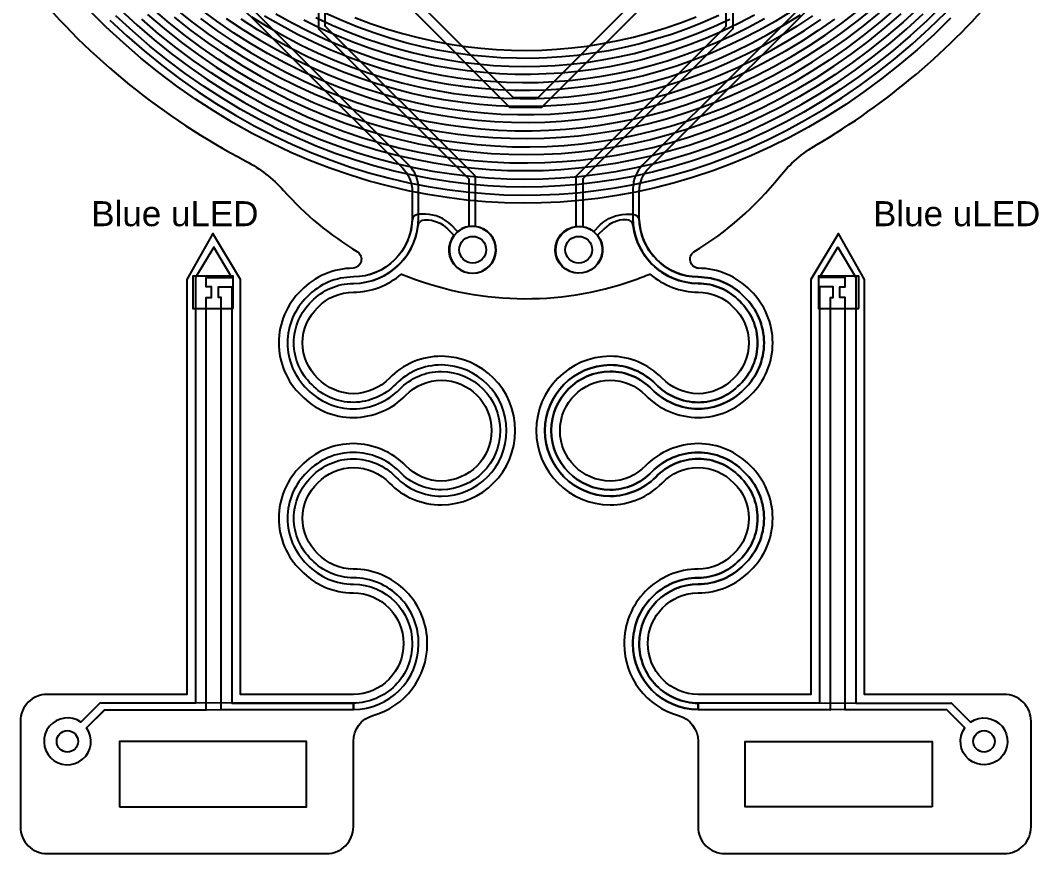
# Model space of a CAD drawing. Header units: millimetres. Extents: x 3.6 to 13.8, y 3.2 to 20.3.
# Drawn here: x 4.98 to 12.57, y 3.18 to 9.4 of the extents above; entities that cross this region are included whole.
import ezdxf

# ---------------------------------------------------------------- set-up
doc = ezdxf.new("R2010")
doc.units = ezdxf.units.MM
for name, color, linetype in [('BoardOutline', 30, 'Continuous'), ('BottomLayer', 2, 'Continuous'), ('DrillUnplated', 6, 'Continuous'), ('LayOut_Top', 4, 'Continuous'), ('Top Exposing Pad', 91, 'Continuous')]:
    doc.layers.add(name, color=color, linetype=linetype)
doc.layers.add('TopLayer', color=3, linetype='Continuous', lineweight=25)
doc.styles.get("Standard").update_dxf_attribs({"font": 'arial.ttf'})

msp = doc.modelspace()

# ---------------------------------------------------------------- linework, layer by layer
at = {"layer": 'BoardOutline'}
msp.add_lwpolyline([(5.054, 9.6449, 0.09841), (6.6598, 8.3467, -0.089612), (6.9402, 8.128, 0.074525), (7.4931, 7.6695, -0.680077), (7.461, 7.5472, 0.202937), (7.0713, 7.381, 0.203389), (6.9047, 6.9905, 0.203389), (7.0713, 6.6, 0.203171), (7.4615, 6.4339, 0.199312), (7.8534, 6.5995, -0.204393), (8.1169, 6.713, -0.411315), (8.4907, 6.3365, -0.411315), (8.1169, 5.96, -0.204393), (7.8534, 6.0734, 0.199312), (7.4615, 6.2391, 0.203171), (7.0713, 6.0729, 0.203389), (6.9047, 5.6824, 0.203389), (7.0713, 5.2919, 0.202937), (7.461, 5.1258, -0.411686), (7.835, 4.749, -0.414646), (7.4611, 4.3683), (6.6201, 4.3683), (6.6201, 7.4639), (6.4142, 7.8073), (6.2201, 7.4625), (6.2201, 4.3683), (5.179, 4.3683, 0.414214), (4.979, 4.1683), (4.979, 3.3807, 0.414214), (5.179, 3.1807), (7.2611, 3.1807, 0.414214), (7.4611, 3.3807), (7.4611, 4.0182, -0.336377), (7.6073, 4.2108, 0.335955), (8.0126, 4.7442, 0.414948), (7.4617, 5.3036, -0.205456), (7.197, 5.4178, -0.20543), (7.0825, 5.6824, -0.20543), (7.197, 5.9471, -0.205131), (7.4612, 6.0613, -0.202415), (7.7304, 5.9449, 0.200901), (8.1173, 5.7822, 0.412071), (8.6685, 6.3365, 0.412071), (8.1173, 6.8908, 0.200901), (7.7304, 6.728, -0.202415), (7.4612, 6.6117, -0.205131), (7.197, 6.7259, -0.20543), (7.0825, 6.9905, -0.20543), (7.197, 7.2552, -0.205463), (7.4617, 7.3694, 0.178132), (7.8204, 7.5041, 0.18495), (9.5529, 7.4584, 0.013175), (9.6721, 7.5041, 0.178132), (10.0308, 7.3694, -0.205463), (10.2955, 7.2552, -0.20543), (10.4099, 6.9905, -0.20543), (10.2955, 6.7259, -0.205131), (10.0313, 6.6117, -0.202415), (9.7621, 6.728, 0.200901), (9.3752, 6.8908, 0.412071), (8.824, 6.3365, 0.412071), (9.3752, 5.7822, 0.200901), (9.7621, 5.9449, -0.202415), (10.0313, 6.0613, -0.205131), (10.2955, 5.9471, -0.20543), (10.4099, 5.6824, -0.20543), (10.2955, 5.4178, -0.205456), (10.0308, 5.3036, 0.414948), (9.4799, 4.7442, 0.335955), (9.8852, 4.2108, -0.336377), (10.0313, 4.0182), (10.0313, 3.3807, 0.414214), (10.2313, 3.1807), (12.3134, 3.1807, 0.414214), (12.5134, 3.3807), (12.5134, 4.1683, 0.414214), (12.3134, 4.3683), (11.2724, 4.3683), (11.2724, 7.4625), (11.0783, 7.8073), (10.8723, 7.4639), (10.8723, 4.3683), (10.0313, 4.3683, -0.414646), (9.6575, 4.749, -0.411686), (10.0314, 5.1258, 0.202937), (10.4211, 5.2919, 0.203389), (10.5877, 5.6824, 0.203389), (10.4211, 6.0729, 0.203171), (10.0309, 6.2391, 0.199312), (9.6391, 6.0734, -0.204393), (9.3755, 5.96, -0.411315), (9.0017, 6.3365, -0.411315), (9.3755, 6.713, -0.204393), (9.6391, 6.5995, 0.199312), (10.0309, 6.4339, 0.203171), (10.4211, 6.6, 0.203389), (10.5877, 6.9905, 0.203389), (10.4211, 7.381, 0.202937), (10.0314, 7.5472, -0.680077), (9.9994, 7.6695, 0.08832), (10.638, 8.2294, -0.091623), (10.9129, 8.4672, 0.0866), (12.3018, 9.6449, 0.09084)], format="xyb", dxfattribs=at)
for points in [[(5.7171, 3.5303), (7.1113, 3.5303), (7.1113, 4.0183), (5.7171, 4.0183)], [(11.7754, 3.5303), (10.3811, 3.5303), (10.3811, 4.0183), (11.7754, 4.0183)]]:
    msp.add_lwpolyline(points, close=True, dxfattribs=at)
msp.add_arc((10.0593, 7.6556), 0.112, 233.07947, 255.59743, dxfattribs=at)
at = {"layer": 'BottomLayer'}
for points in [[(8.3712, 8.2342), (7.2513, 9.3541), (7.2513, 9.7103, 13.928203), (7.2013, 9.7103), (7.2013, 9.3334), (8.3212, 8.2134), (8.3212, 7.8577, 13.922338), (8.3712, 7.8592)], [(9.1212, 8.2342), (10.2412, 9.3541), (10.2412, 9.7103, -13.928203), (10.2912, 9.7103), (10.2912, 9.3334), (9.1712, 8.2134), (9.1712, 7.8577, -13.922338), (9.1212, 7.8592)], [(7.4611, 4.3031), (5.5746, 4.3054), (5.4306, 4.1614, 11.580313), (5.473, 4.119), (5.6082, 4.2542), (7.4611, 4.2553)], [(10.0313, 4.3031), (11.9179, 4.3054), (12.0619, 4.1614, -11.580313), (12.0194, 4.119), (11.8842, 4.2542), (10.0313, 4.2553)]]:
    msp.add_lwpolyline(points, format="xyb", close=True, dxfattribs=at)
for points in [[(6.3074, 9.8163), (7.8268, 8.297, -0.198912), (7.9, 8.1202), (7.9, 7.9237, -0.411628), (7.4614, 7.4822, 0.203686), (7.1173, 7.335, 0.203977), (6.9697, 6.9905, 0.203977), (7.1173, 6.646, 0.203686), (7.4614, 6.4989, 0.19891), (7.8067, 6.6448, -0.204281), (8.1171, 6.778, -0.411628), (8.5557, 6.3365, -0.411628), (8.1171, 5.895, -0.204281), (7.8067, 6.0282, 0.19891), (7.4614, 6.1741, 0.203686), (7.1173, 6.0269, 0.203977), (6.9697, 5.6824, 0.203977), (7.1173, 5.3379, 0.203686), (7.4614, 5.1908, -0.411628), (7.9, 4.7493, -0.414352), (7.4611, 4.3031), (7.4611, 4.2553, 0.41188), (7.9476, 4.7446, 0.415014), (7.4614, 5.2386, -0.204281), (7.151, 5.3718, -0.204459), (7.0175, 5.6824, -0.204459), (7.151, 5.993, -0.204281), (7.4614, 6.1263, -0.20238), (7.777, 5.9902, 0.20055), (8.1171, 5.8472, 0.41188), (8.6035, 6.3365, 0.41188), (8.1171, 6.8258, 0.20055), (7.777, 6.6828, -0.20238), (7.4614, 6.5467, -0.204281), (7.151, 6.6799, -0.204459), (7.0175, 6.9905, -0.204459), (7.151, 7.3012, -0.204281), (7.4614, 7.4344, 0.41188), (7.9478, 7.9237), (7.9478, 8.14, 0.198912), (7.8746, 8.3167), (6.3552, 9.8361)], [(11.1373, 9.8361), (9.6179, 8.3167, 0.198912), (9.5447, 8.14), (9.5447, 7.9237, 0.41188), (10.0311, 7.4344, -0.204281), (10.3415, 7.3012, -0.204459), (10.4749, 6.9905, -0.204459), (10.3415, 6.6799, -0.204281), (10.0311, 6.5467, -0.20238), (9.7154, 6.6828, 0.20055), (9.3754, 6.8258, 0.41188), (8.889, 6.3365, 0.41188), (9.3754, 5.8472, 0.20055), (9.7154, 5.9902, -0.20238), (10.0311, 6.1263, -0.204281), (10.3415, 5.993, -0.204459), (10.4749, 5.6824, -0.204459), (10.3415, 5.3718, -0.204281), (10.0311, 5.2386, 0.415014), (9.5449, 4.7446, 0.41188), (10.0313, 4.2553), (10.0313, 4.3031, -0.414352), (9.5925, 4.7493, -0.411628), (10.0311, 5.1908, 0.203686), (10.3752, 5.3379, 0.203977), (10.5227, 5.6824, 0.203977), (10.3752, 6.0269, 0.203686), (10.0311, 6.1741, 0.19891), (9.6857, 6.0282, -0.204281), (9.3754, 5.895, -0.411628), (8.9367, 6.3365, -0.411628), (9.3754, 6.778, -0.204281), (9.6857, 6.6448, 0.19891), (10.0311, 6.4989, 0.203686), (10.3752, 6.646, 0.203977), (10.5227, 6.9905, 0.203977), (10.3752, 7.335, 0.203686), (10.0311, 7.4822, -0.411628), (9.5925, 7.9237), (9.5925, 8.1202, -0.198912), (9.6657, 8.297), (11.1851, 9.8163)]]:
    msp.add_lwpolyline(points, format="xyb", dxfattribs=at)
for points in [[(7.8645, 9.5132), (8.626, 8.749), (8.8665, 8.749), (9.628, 9.5132)], [(9.558, 9.5421), (8.8374, 8.819), (8.6551, 8.819), (7.9345, 9.5421)]]:
    msp.add_lwpolyline(points, dxfattribs=at)
at = {"layer": 'DrillUnplated'}
for centre, radius in [((8.3512, 7.6853), 0.1), ((9.1412, 7.6853), 0.1), ((5.3299, 4.0183), 0.0798), ((12.1626, 4.0183), 0.0798)]:
    msp.add_circle(centre, radius, dxfattribs=at)
at = {"layer": 'Top Exposing Pad'}
for points in [[(6.5642, 7.2483), (6.5642, 7.4883), (6.2642, 7.4883), (6.2642, 7.2483)], [(11.2283, 7.2483), (11.2283, 7.4883), (10.9283, 7.4883), (10.9283, 7.2483)]]:
    msp.add_lwpolyline(points, close=True, dxfattribs=at)
at = {"layer": 'TopLayer'}
for points in [[(11.8566, 9.5118), (11.7355, 9.3937), (11.6115, 9.2805), (11.4848, 9.1724), (11.3557, 9.0696), (11.2244, 8.9722), (11.0912, 8.8802), (10.9561, 8.7937), (10.8196, 8.7128), (10.6817, 8.6375), (10.5428, 8.5679), (10.403, 8.5038), (10.2626, 8.4453), (10.1219, 8.3925), (9.9809, 8.3451), (9.84, 8.3032), (9.6993, 8.2667), (9.5591, 8.2354), (9.4194, 8.2094), (9.2806, 8.1884), (9.1427, 8.1724), (9.0059, 8.1613), (8.8704, 8.1548), (8.7356, 8.1529), (8.5991, 8.1555), (8.4612, 8.1627), (8.322, 8.1748), (8.1818, 8.1918), (8.0405, 8.2139), (7.8985, 8.2412), (7.756, 8.2738), (7.613, 8.3118), (7.4698, 8.3553), (7.3267, 8.4043), (7.1838, 8.4589), (7.0413, 8.5193), (6.8995, 8.5853), (6.7585, 8.657), (6.6187, 8.7343), (6.4803, 8.8174), (6.3435, 8.9061), (6.2085, 9.0003), (6.0755, 9.1), (5.9449, 9.2051), (5.8167, 9.3155), (5.6913, 9.431)], [(11.6808, 9.495), (11.5596, 9.3838), (11.4357, 9.2777), (11.3094, 9.1767), (11.1809, 9.081), (11.0505, 8.9906), (10.9183, 8.9055), (10.7847, 8.826), (10.6497, 8.7519), (10.5137, 8.6833), (10.3769, 8.6202), (10.2394, 8.5626), (10.1016, 8.5105), (9.9636, 8.4638), (9.8255, 8.4224), (9.6877, 8.3863), (9.5503, 8.3555), (9.4135, 8.3296), (9.2775, 8.3088), (9.1424, 8.2929), (9.0083, 8.2816), (8.8755, 8.275), (8.7436, 8.2729), (8.61, 8.2751), (8.4749, 8.282), (8.3387, 8.2935), (8.2013, 8.3099), (8.063, 8.3312), (7.924, 8.3576), (7.7844, 8.3892), (7.6443, 8.4261), (7.5041, 8.4684), (7.3638, 8.5161), (7.2238, 8.5693), (7.0842, 8.628), (6.9452, 8.6923), (6.8071, 8.7622), (6.6701, 8.8377), (6.5344, 8.9187), (6.4003, 9.0053), (6.2679, 9.0972), (6.1376, 9.1946), (6.0094, 9.2972), (5.8838, 9.405)], [(11.5073, 9.4869), (11.3862, 9.3827), (11.2627, 9.2836), (11.137, 9.1895), (11.0094, 9.1007), (10.8802, 9.0171), (10.7494, 8.9389), (10.6174, 8.8661), (10.4843, 8.7986), (10.3504, 8.7365), (10.2159, 8.6798), (10.0809, 8.6285), (9.9458, 8.5824), (9.8107, 8.5416), (9.6758, 8.506), (9.5412, 8.4754), (9.4073, 8.4498), (9.274, 8.4292), (9.1417, 8.4133), (9.0104, 8.402), (8.8803, 8.3952), (8.7512, 8.3929), (8.6205, 8.3948), (8.4883, 8.4012), (8.355, 8.4122), (8.2206, 8.428), (8.0852, 8.4486), (7.9491, 8.4741), (7.8124, 8.5048), (7.6753, 8.5406), (7.538, 8.5816), (7.4007, 8.628), (7.2635, 8.6798), (7.1268, 8.737), (6.9907, 8.7996), (6.8554, 8.8677), (6.7212, 8.9413), (6.5882, 9.0203), (6.4568, 9.1047), (6.327, 9.1944), (6.1993, 9.2894), (6.0737, 9.3896), (5.9505, 9.4949)], [(11.9137, 9.4124), (11.7898, 9.2921), (11.6631, 9.1769), (11.5337, 9.0669), (11.4018, 8.9623), (11.2676, 8.8632), (11.1315, 8.7697), (10.9936, 8.6818), (10.8541, 8.5995), (10.7133, 8.523), (10.5715, 8.4523), (10.4288, 8.3872), (10.2855, 8.3279), (10.1418, 8.2743), (9.998, 8.2263), (9.8542, 8.1839), (9.7106, 8.1469), (9.5675, 8.1154), (9.425, 8.0891), (9.2833, 8.068), (9.1426, 8.052), (9.0031, 8.0409), (8.8649, 8.0346), (8.7272, 8.0329), (8.5875, 8.0359), (8.4464, 8.0436), (8.3041, 8.0563), (8.1606, 8.074), (8.0162, 8.097), (7.871, 8.1252), (7.7253, 8.1589), (7.5792, 8.1982), (7.433, 8.243), (7.2868, 8.2935), (7.1409, 8.3498), (6.9954, 8.4118), (6.8507, 8.4797), (6.7069, 8.5533), (6.5643, 8.6328), (6.4232, 8.718), (6.2837, 8.8089), (6.1461, 8.9055), (6.0107, 9.0077), (5.8776, 9.1153), (5.7471, 9.2283), (5.6195, 9.3465), (5.4949, 9.4697)], [(5.646, 9.3977), (5.7724, 9.2804), (5.9016, 9.1683), (6.0334, 9.0614), (6.1675, 8.96), (6.3037, 8.8642), (6.4418, 8.7739), (6.5815, 8.6894), (6.7227, 8.6105), (6.865, 8.5374), (7.0082, 8.4701), (7.1521, 8.4085), (7.2965, 8.3526), (7.4412, 8.3025), (7.5859, 8.2579), (7.7304, 8.2189), (7.8745, 8.1854), (8.0181, 8.1572), (8.1609, 8.1344), (8.3028, 8.1166), (8.4436, 8.1039), (8.5831, 8.096), (8.7212, 8.0929), (8.8575, 8.0944), (8.9943, 8.1005), (9.1324, 8.1112), (9.2717, 8.1269), (9.412, 8.1476), (9.553, 8.1733), (9.6947, 8.2044), (9.8369, 8.2407), (9.9793, 8.2825), (10.1218, 8.3298), (10.2641, 8.3827), (10.406, 8.4412), (10.5473, 8.5054), (10.6878, 8.5752), (10.8273, 8.6508), (10.9654, 8.732), (11.1021, 8.8188), (11.237, 8.9113), (11.3699, 9.0092), (11.5006, 9.1126), (11.6289, 9.2213), (11.7545, 9.3352), (11.8772, 9.4541)], [(5.7257, 9.4747), (5.85, 9.3605), (5.9769, 9.2514), (6.1064, 9.1474), (6.2381, 9.0488), (6.3718, 8.9557), (6.5074, 8.8681), (6.6445, 8.786), (6.7829, 8.7095), (6.9225, 8.6387), (7.063, 8.5735), (7.2041, 8.514), (7.3456, 8.4601), (7.4873, 8.4117), (7.6291, 8.3688), (7.7707, 8.3314), (7.9118, 8.2993), (8.0524, 8.2724), (8.1922, 8.2507), (8.3311, 8.2341), (8.4688, 8.2223), (8.6053, 8.2153), (8.7405, 8.2129), (8.8738, 8.2149), (9.0081, 8.2215), (9.1435, 8.2328), (9.2801, 8.2488), (9.4176, 8.2697), (9.5559, 8.2957), (9.6948, 8.3268), (9.8341, 8.3632), (9.9736, 8.4049), (10.1132, 8.452), (10.2525, 8.5046), (10.3915, 8.5627), (10.5298, 8.6263), (10.6673, 8.6956), (10.8038, 8.7703), (10.9389, 8.8507), (11.0725, 8.9365), (11.2044, 9.0279), (11.3343, 9.1246), (11.462, 9.2266), (11.5873, 9.3338), (11.71, 9.446)], [(5.9269, 9.4413), (6.0516, 9.3352), (6.1787, 9.2341), (6.3079, 9.1383), (6.4392, 9.0479), (6.5722, 8.9628), (6.7067, 8.8832), (6.8424, 8.8091), (6.9793, 8.7405), (7.1169, 8.6775), (7.2552, 8.62), (7.3938, 8.5679), (7.5327, 8.5213), (7.6715, 8.4801), (7.8101, 8.4441), (7.9483, 8.4135), (8.0859, 8.3879), (8.2227, 8.3673), (8.3585, 8.3517), (8.4933, 8.3408), (8.6268, 8.3346), (8.7589, 8.3329), (8.8894, 8.3355), (9.021, 8.3426), (9.1538, 8.3543), (9.2877, 8.3706), (9.4225, 8.3918), (9.558, 8.418), (9.6941, 8.4492), (9.8305, 8.4855), (9.9671, 8.5271), (10.1037, 8.574), (10.2402, 8.6263), (10.3761, 8.6839), (10.5115, 8.747), (10.646, 8.8156), (10.7794, 8.8896), (10.9116, 8.969), (11.0422, 9.0538), (11.1711, 9.144), (11.298, 9.2394), (11.4227, 9.34), (11.545, 9.4457)], [(6.1255, 9.4197), (6.2502, 9.3215), (6.3771, 9.2285), (6.5058, 9.1407), (6.6362, 9.0581), (6.768, 8.981), (6.9011, 8.9092), (7.0352, 8.8429), (7.1701, 8.7819), (7.3055, 8.7263), (7.4413, 8.6762), (7.5772, 8.6313), (7.7131, 8.5917), (7.8487, 8.5572), (7.9839, 8.5279), (8.1185, 8.5036), (8.2523, 8.4842), (8.3851, 8.4695), (8.5169, 8.4595), (8.6474, 8.4541), (8.7765, 8.453), (8.9042, 8.4562), (9.0332, 8.4638), (9.1634, 8.4758), (9.2945, 8.4925), (9.4266, 8.5139), (9.5593, 8.5402), (9.6925, 8.5714), (9.8261, 8.6077), (9.9598, 8.6492), (10.0935, 8.6958), (10.227, 8.7477), (10.36, 8.8049), (10.4924, 8.8674), (10.6239, 8.9353), (10.7543, 9.0084), (10.8834, 9.0869), (11.011, 9.1707), (11.1369, 9.2597), (11.2608, 9.3538), (11.3826, 9.453)], [(11.3363, 9.4875), (11.2156, 9.3902), (11.0928, 9.2978), (10.9681, 9.2106), (10.8417, 9.1285), (10.7138, 9.0517), (10.5847, 8.9801), (10.4545, 8.9137), (10.3235, 8.8527), (10.1919, 8.7969), (10.0599, 8.7463), (9.9277, 8.7009), (9.7955, 8.6607), (9.6635, 8.6255), (9.5318, 8.5953), (9.4007, 8.57), (9.2703, 8.5495), (9.1407, 8.5336), (9.0122, 8.5223), (8.8848, 8.5155), (8.7585, 8.5129), (8.6306, 8.5145), (8.5014, 8.5205), (8.3709, 8.531), (8.2394, 8.5462), (8.107, 8.566), (7.9738, 8.5907), (7.8401, 8.6204), (7.7059, 8.6551), (7.5715, 8.695), (7.4371, 8.7401), (7.3029, 8.7904), (7.169, 8.8461), (7.0358, 8.9071), (6.9033, 8.9734), (6.7719, 9.0451), (6.6417, 9.1221), (6.5129, 9.2044), (6.3858, 9.2919), (6.2607, 9.3846), (6.1376, 9.4823)], [(6.321, 9.4096), (6.4454, 9.3193), (6.5716, 9.2341), (6.6995, 9.1541), (6.8287, 9.0793), (6.959, 9.0099), (7.0903, 8.9457), (7.2224, 8.8868), (7.355, 8.8332), (7.4878, 8.7848), (7.6209, 8.7416), (7.7538, 8.7036), (7.8865, 8.6706), (8.0187, 8.6426), (8.1503, 8.6195), (8.2811, 8.6012), (8.4109, 8.5875), (8.5397, 8.5784), (8.6672, 8.5736), (8.7932, 8.5732), (8.9183, 8.5769), (9.0447, 8.5849), (9.1721, 8.5974), (9.3006, 8.6143), (9.4298, 8.6359), (9.5597, 8.6623), (9.6901, 8.6936), (9.8208, 8.7298), (9.9516, 8.7711), (10.0824, 8.8174), (10.2129, 8.8689), (10.343, 8.9256), (10.4724, 8.9875), (10.6009, 9.0546), (10.7283, 9.127), (10.8544, 9.2045), (10.979, 9.2872), (11.1019, 9.3749), (11.2228, 9.4677)], [(11.0482, 9.4059), (10.9264, 9.3203), (10.8028, 9.2397), (10.6779, 9.1643), (10.5516, 9.0939), (10.4244, 9.0287), (10.2963, 8.9687), (10.1677, 8.9138), (10.0386, 8.864), (9.9093, 8.8194), (9.78, 8.7797), (9.6508, 8.745), (9.522, 8.7152), (9.3937, 8.6901), (9.2661, 8.6698), (9.1394, 8.654), (9.0136, 8.6427), (8.889, 8.6357), (8.7655, 8.6329), (8.6404, 8.6343), (8.5141, 8.6399), (8.3865, 8.6499), (8.2579, 8.6644), (8.1284, 8.6835), (7.9982, 8.7074), (7.8674, 8.7362), (7.7362, 8.7698), (7.6047, 8.8085), (7.4732, 8.8523), (7.3419, 8.9013), (7.2109, 8.9554), (7.0805, 9.0147), (6.9509, 9.0793), (6.8222, 9.1491), (6.6948, 9.2241), (6.5687, 9.3043), (6.4443, 9.3896), (6.3217, 9.4799)], [(10.8843, 9.4298), (10.7637, 9.3507), (10.6416, 9.2767), (10.5183, 9.2076), (10.3939, 9.1436), (10.2688, 9.0846), (10.143, 9.0306), (10.0169, 8.9817), (9.8905, 8.9377), (9.7641, 8.8986), (9.6378, 8.8644), (9.5119, 8.8349), (9.3864, 8.8102), (9.2617, 8.79), (9.1377, 8.7743), (9.0147, 8.763), (8.8928, 8.7559), (8.7721, 8.753), (8.6499, 8.7541), (8.5264, 8.7593), (8.4018, 8.7688), (8.2761, 8.7827), (8.1495, 8.8011), (8.0222, 8.8242), (7.8943, 8.852), (7.766, 8.8846), (7.6375, 8.9222), (7.509, 8.9647), (7.3805, 9.0122), (7.2524, 9.0648), (7.1249, 9.1226), (6.9981, 9.1854), (6.8722, 9.2533), (6.7475, 9.3263), (6.6242, 9.4044)], [(6.7011, 9.4228), (6.8237, 9.3477), (6.9475, 9.2777), (7.0724, 9.2127), (7.1982, 9.1528), (7.3246, 9.0979), (7.4514, 9.0481), (7.5785, 9.0033), (7.7057, 8.9634), (7.8327, 8.9284), (7.9595, 8.8982), (8.0857, 8.8728), (8.2113, 8.852), (8.3361, 8.8358), (8.46, 8.8239), (8.5828, 8.8164), (8.7043, 8.8131), (8.8242, 8.8138), (8.9441, 8.8185), (9.0652, 8.8273), (9.1873, 8.8404), (9.3102, 8.8579), (9.4339, 8.8798), (9.5582, 8.9064), (9.6829, 8.9376), (9.8078, 8.9735), (9.9329, 9.0143), (10.0578, 9.06), (10.1824, 9.1106), (10.3065, 9.1662), (10.4299, 9.2268), (10.5524, 9.2923), (10.6739, 9.3629), (10.794, 9.4383)], [(10.7241, 9.4616), (10.6049, 9.3889), (10.4845, 9.3211), (10.3631, 9.2582), (10.2409, 9.2003), (10.118, 9.1473), (9.9948, 9.0992), (9.8713, 9.0559), (9.7478, 9.0174), (9.6244, 8.9837), (9.5014, 8.9547), (9.3788, 8.9302), (9.2568, 8.9102), (9.1357, 8.8946), (9.0154, 8.8833), (8.8963, 8.8762), (8.7783, 8.873), (8.659, 8.8738), (8.5384, 8.8787), (8.4167, 8.8877), (8.2939, 8.9011), (8.1703, 8.9188), (8.0459, 8.9411), (7.9209, 8.968), (7.7956, 8.9996), (7.67, 9.036), (7.5443, 9.0772), (7.4188, 9.1234), (7.2936, 9.1745), (7.1689, 9.2306), (7.045, 9.2917), (6.9219, 9.3578), (6.8, 9.4288)], [(6.8846, 9.4454), (7.0058, 9.3777), (7.1279, 9.3149), (7.2509, 9.2571), (7.3745, 9.2041), (7.4985, 9.1562), (7.6227, 9.113), (7.7469, 9.0748), (7.871, 9.0413), (7.9947, 9.0125), (8.118, 8.9883), (8.2406, 8.9686), (8.3624, 8.9533), (8.4833, 8.9424), (8.6031, 8.9356), (8.7217, 8.9329), (8.8386, 8.9342), (8.9559, 8.9393), (9.0743, 8.9485), (9.1936, 8.9619), (9.3138, 8.9796), (9.4348, 9.0017), (9.5562, 9.0282), (9.6781, 9.0594), (9.8001, 9.0952), (9.9222, 9.1357), (10.0442, 9.181), (10.1659, 9.2311), (10.287, 9.2861), (10.4074, 9.3459), (10.527, 9.4107)], [(10.4504, 9.4344), (10.3319, 9.3728), (10.2126, 9.3159), (10.0927, 9.2639), (9.9724, 9.2166), (9.8518, 9.174), (9.7312, 9.1362), (9.6107, 9.103), (9.4905, 9.0744), (9.3708, 9.0502), (9.2517, 9.0304), (9.1333, 9.0149), (9.0158, 9.0036), (8.8994, 8.9964), (8.7841, 8.9931), (8.6678, 8.9937), (8.5501, 8.9982), (8.4312, 9.0067), (8.3114, 9.0195), (8.1907, 9.0366), (8.0692, 9.058), (7.9472, 9.084), (7.8248, 9.1146), (7.7021, 9.1499), (7.5794, 9.1899), (7.4568, 9.2347), (7.3344, 9.2843), (7.2126, 9.3388), (7.0915, 9.3982)], [(7.1826, 9.4176), (7.3028, 9.3618), (7.4235, 9.3108), (7.5446, 9.2646), (7.6659, 9.2232), (7.7872, 9.1865), (7.9084, 9.1544), (8.0291, 9.127), (8.1494, 9.104), (8.2691, 9.0854), (8.3879, 9.0711), (8.5058, 9.061), (8.6226, 9.0549), (8.7382, 9.0529), (8.8522, 9.0546), (8.9668, 9.0602), (9.0826, 9.0698), (9.1992, 9.0834), (9.3167, 9.1013), (9.4348, 9.1235), (9.5534, 9.15), (9.6724, 9.1811), (9.7916, 9.2166), (9.9108, 9.2569), (10.0298, 9.3017), (10.1485, 9.3514), (10.2667, 9.4057)], [(10.1846, 9.4316), (10.0676, 9.3805), (9.9501, 9.3341), (9.8325, 9.2922), (9.7147, 9.255), (9.5971, 9.2223), (9.4797, 9.194), (9.3628, 9.1702), (9.2464, 9.1506), (9.1308, 9.1352), (9.0161, 9.1239), (8.9023, 9.1166), (8.7896, 9.1132), (8.6762, 9.1135), (8.5614, 9.1177), (8.4454, 9.1258), (8.3285, 9.138), (8.2107, 9.1544), (8.0922, 9.1751), (7.9731, 9.2002), (7.8536, 9.2298), (7.7339, 9.2639), (7.6141, 9.3027), (7.4943, 9.3461), (7.3749, 9.3943), (7.256, 9.4472)], [(7.4718, 9.4179), (7.59, 9.3735), (7.7084, 9.3337), (7.8267, 9.2986), (7.9449, 9.2679), (8.0627, 9.2417), (8.18, 9.2199), (8.2967, 9.2023), (8.4125, 9.189), (8.5274, 9.1797), (8.6413, 9.1744), (8.7539, 9.1729), (8.8651, 9.1751), (8.9773, 9.1811), (9.0904, 9.191), (9.2045, 9.205), (9.3193, 9.223), (9.4347, 9.2453), (9.5506, 9.2719), (9.6668, 9.3028), (9.7831, 9.3382), (9.8995, 9.3782), (10.0156, 9.4227)], [(6.5131, 9.4107), (6.6367, 9.3281), (6.7619, 9.2506), (6.8885, 9.1782), (7.0161, 9.111), (7.1447, 9.049), (7.2739, 8.9921), (7.4036, 8.9404), (7.5336, 8.8938), (7.6637, 8.8523), (7.7937, 8.8158), (7.9234, 8.7843), (8.0526, 8.7576), (8.1812, 8.7356), (8.309, 8.7184), (8.4359, 8.7056), (8.5616, 8.6973), (8.6862, 8.6933), (8.8091, 8.6934), (8.9316, 8.6977), (9.0553, 8.7061), (9.1801, 8.7189), (9.3058, 8.7361), (9.4323, 8.7579), (9.5594, 8.7844), (9.6869, 8.8157), (9.8147, 8.8518), (9.9427, 8.8928), (10.0705, 8.9388), (10.1981, 8.9899), (10.3252, 9.046), (10.4516, 9.1073), (10.5771, 9.1736), (10.7015, 9.2451), (10.8246, 9.3216), (10.9462, 9.4032)]]:
    msp.add_lwpolyline(points, dxfattribs=at)
for points in [[(7.4611, 4.2553, 0.41188), (7.9476, 4.7446, 0.415014), (7.4614, 5.2386, -0.204281), (7.151, 5.3718, -0.204459), (7.0175, 5.6824, -0.204459), (7.151, 5.993, -0.204281), (7.4614, 6.1263, -0.20238), (7.777, 5.9902, 0.20055), (8.1171, 5.8472, 0.41188), (8.6035, 6.3365, 0.41188), (8.1171, 6.8258, 0.20055), (7.777, 6.6828, -0.20238), (7.4614, 6.5467, -0.204281), (7.151, 6.6799, -0.204459), (7.0175, 6.9905, -0.204459), (7.151, 7.3012, -0.204281), (7.4614, 7.4344, 0.377504), (7.9443, 7.8655, -0.379489), (7.9939, 7.9096), (7.9996, 7.9096, -0.198912), (8.1622, 7.8422), (8.2103, 7.7941, 17.442669), (8.2386, 7.8224), (8.1905, 7.8705, 0.198912), (7.9996, 7.9496), (7.9492, 7.9496, 0.375513), (7.8996, 7.9062, -0.400136), (7.4614, 7.4822, 0.203686), (7.1173, 7.335, 0.203977), (6.9697, 6.9905, 0.203977), (7.1173, 6.646, 0.203686), (7.4614, 6.4989, 0.19891), (7.8067, 6.6448, -0.204281), (8.1171, 6.778, -0.411628), (8.5557, 6.3365, -0.411628), (8.1171, 5.895, -0.204281), (7.8067, 6.0282, 0.19891), (7.4614, 6.1741, 0.203686), (7.1173, 6.0269, 0.203977), (6.9697, 5.6824, 0.203977), (7.1173, 5.3379, 0.203686), (7.4614, 5.1908, -0.411628), (7.9, 4.7493, -0.414352), (7.4611, 4.3031)], [(10.0313, 4.2553, -0.41188), (9.5449, 4.7446, -0.415014), (10.0311, 5.2386, 0.204281), (10.3415, 5.3718, 0.204459), (10.4749, 5.6824, 0.204459), (10.3415, 5.993, 0.204281), (10.0311, 6.1263, 0.20238), (9.7154, 5.9902, -0.20055), (9.3754, 5.8472, -0.41188), (8.889, 6.3365, -0.41188), (9.3754, 6.8258, -0.20055), (9.7154, 6.6828, 0.20238), (10.0311, 6.5467, 0.204281), (10.3415, 6.6799, 0.204459), (10.4749, 6.9905, 0.204459), (10.3415, 7.3012, 0.204281), (10.0311, 7.4344, -0.377504), (9.5482, 7.8655, 0.379489), (9.4986, 7.9096), (9.4929, 7.9096, 0.198912), (9.3303, 7.8422), (9.2822, 7.7941, -17.442669), (9.2539, 7.8224), (9.302, 7.8705, -0.198912), (9.4929, 7.9496), (9.5433, 7.9496, -0.375513), (9.5928, 7.9062, 0.400136), (10.0311, 7.4822, -0.203686), (10.3752, 7.335, -0.203977), (10.5227, 6.9905, -0.203977), (10.3752, 6.646, -0.203686), (10.0311, 6.4989, -0.19891), (9.6857, 6.6448, 0.204281), (9.3754, 6.778, 0.411628), (8.9367, 6.3365, 0.411628), (9.3754, 5.895, 0.204281), (9.6857, 6.0282, -0.19891), (10.0311, 6.1741, -0.203686), (10.3752, 6.0269, -0.203977), (10.5227, 5.6824, -0.203977), (10.3752, 5.3379, -0.203686), (10.0311, 5.1908, 0.411628), (9.5925, 4.7493, 0.414352), (10.0313, 4.3031)], [(6.2851, 4.3683), (6.2851, 4.3031), (5.5723, 4.3031), (5.4306, 4.1614, 11.580313), (5.473, 4.119), (5.6069, 4.2528), (6.3651, 4.2528), (6.3651, 4.3683), (6.3651, 7.3283), (6.405, 7.3283), (6.405, 7.4083), (6.3651, 7.4083), (6.3651, 7.4783), (6.5551, 7.4783), (6.4201, 7.7058), (6.2851, 7.4783), (6.2851, 7.4088), (6.2851, 7.3283)], [(11.1273, 4.3044), (11.1273, 7.3283), (11.0875, 7.3283), (11.0875, 7.4083), (11.1273, 7.4083), (11.1273, 7.4783), (10.9373, 7.4783), (11.0723, 7.7058), (11.2073, 7.4783), (11.2073, 7.4088), (11.2073, 7.3283), (11.2073, 4.3031), (11.9202, 4.3031), (12.0619, 4.1614, -11.580313), (12.0194, 4.119), (11.8856, 4.2528), (11.1273, 4.2528)]]:
    msp.add_lwpolyline(points, format="xyb", close=True, dxfattribs=at)
for points in [[(6.4751, 4.3683), (6.4751, 7.3283), (6.4551, 7.3283), (6.4551, 7.4083), (6.5551, 7.4083), (6.5551, 7.3283), (6.5551, 4.3683), (6.5551, 4.3031), (7.4611, 4.3031), (7.4611, 4.2553), (6.4751, 4.2531)], [(11.0173, 4.3043), (11.0173, 7.3283), (11.0373, 7.3283), (11.0373, 7.4083), (10.9373, 7.4083), (10.9373, 7.3283), (10.9373, 4.3031), (10.0313, 4.3031), (10.0313, 4.2553), (11.0173, 4.2531)]]:
    msp.add_lwpolyline(points, close=True, dxfattribs=at)

# ---------------------------------------------------------------- texts
at = {"layer": 'LayOut_Top'}
for p in [(5.5073, 7.8612), (11.3353, 7.8612)]:
    msp.add_text('Blue uLED', height=0.18671, dxfattribs=at).set_placement(p)

doc.saveas('drawing.dxf')
